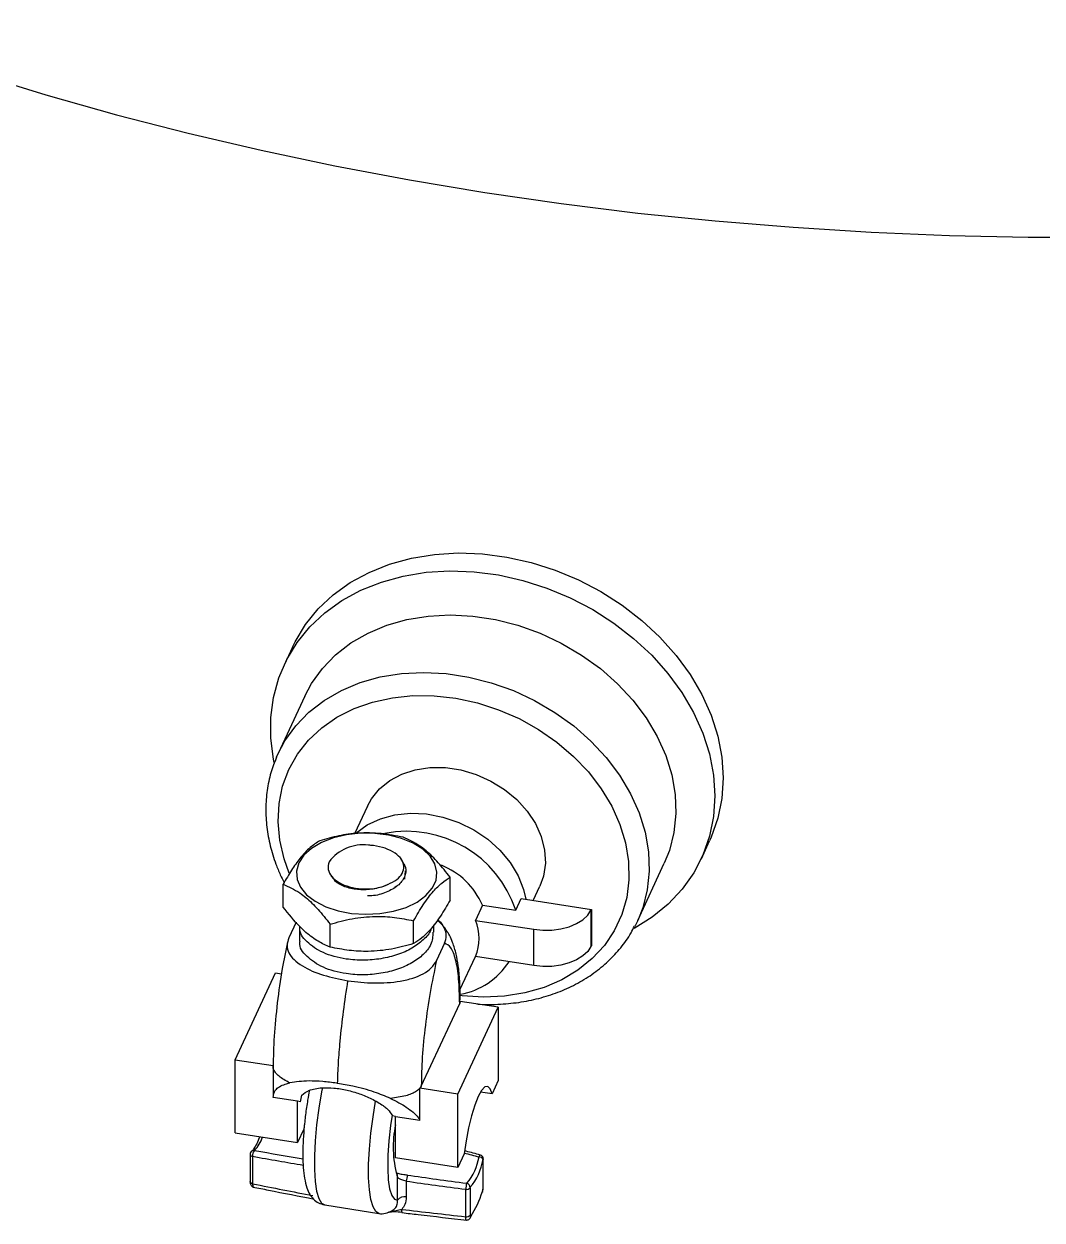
# Model space of a CAD drawing. Header units: millimetres. Extents: x 0 to 6631, y 0 to 4689.
# Drawn here: x 4366.4 to 4497, y 3521.7 to 3675.2 of the extents above; entities that cross this region are included whole.
import ezdxf

# ---------------------------------------------------------------- set-up
doc = ezdxf.new("R2010")
doc.units = ezdxf.units.MM
doc.header["$LTSCALE"] = 13
doc.layers.add('几何体', color=7, linetype='Continuous')

msp = doc.modelspace()

# ---------------------------------------------------------------- linework, layer by layer
at = {"layer": '几何体'}
for p, q in [((4400.82, 3595.23), (4399.76, 3592.93)), ((4402.4, 3588.94), (4398.98, 3581.58)), ((4398.78, 3581.13), (4398.98, 3581.58)), ((4410.44, 3574.82), (4408.8, 3571.29)), ((4453.29, 3568.09), (4454.35, 3570.38)), ((4414.96, 3567.77), (4414.79, 3568.02)), ((4445.12, 3560.16), (4448.53, 3567.53)), ((4415.26, 3566.22), (4415.18, 3565.45)), ((4415.35, 3566.21), (4415.35, 3566.55)), ((4421.06, 3562.77), (4421.06, 3565.71)), ((4399.64, 3561.89), (4399.64, 3564.82)), ((4414.19, 3564.55), (4413.98, 3564.4)), ((4431.72, 3562.74), (4432.56, 3564.56)), ((4429.47, 3561.48), (4430.17, 3562.98)), ((4430.17, 3562.98), (4439.18, 3561.59)), ((4425.2, 3562.14), (4424.3, 3560.18)), ((4425.2, 3562.14), (4429.47, 3561.48)), ((4439.12, 3561.48), (4439.18, 3561.59)), ((4439.12, 3561.48), (4439.12, 3556.82)), ((4439.18, 3561.59), (4439.18, 3556.93)), ((4401.3, 3559.94), (4400.37, 3557.94)), ((4401.74, 3559.42), (4401.74, 3557.54)), ((4405.66, 3556.75), (4405.66, 3559.69)), ((4416.37, 3557.19), (4416.37, 3560.13)), ((4418.97, 3558.66), (4418.97, 3559.59)), ((4424.3, 3560.18), (4431.78, 3559.03)), ((4431.78, 3554.37), (4431.78, 3559.03)), ((4420.33, 3557.24), (4419.3, 3555.02)), ((4439.12, 3556.82), (4439.18, 3556.93)), ((4422.32, 3551.27), (4424.3, 3555.53)), ((4431.78, 3554.37), (4424.3, 3555.53)), ((4393.47, 3542.31), (4398.64, 3553.46)), ((4398.64, 3553.46), (4399.43, 3553.34)), ((4417.36, 3538.91), (4422.28, 3549.5)), ((4422.06, 3537.88), (4427.23, 3549.04)), ((4422.36, 3549.79), (4422.28, 3549.5)), ((4427.23, 3549.04), (4422.36, 3549.79)), ((4427.23, 3549.04), (4427.23, 3539.65)), ((4393.47, 3532.92), (4393.47, 3542.31)), ((4393.47, 3542.31), (4398.34, 3541.55)), ((4398.34, 3541.45), (4398.34, 3537.57)), ((4427.23, 3539.65), (4426.43, 3537.92)), ((4406.62, 3539.27), (4406.5, 3539.29)), ((4417.36, 3538.91), (4417.18, 3538.64)), ((4417.18, 3534.55), (4417.18, 3538.64)), ((4422.06, 3537.88), (4417.18, 3538.64)), ((4422.06, 3528.49), (4422.06, 3537.88)), ((4426.43, 3537.92), (4424.94, 3538.15)), ((4401.48, 3536.98), (4398.34, 3537.47)), ((4401.87, 3536.92), (4401.48, 3536.98)), ((4401.48, 3531.68), (4401.48, 3536.98)), ((4401.87, 3536.92), (4402.03, 3537.76)), ((4414.04, 3535.04), (4413.66, 3535.1)), ((4414.04, 3535.04), (4417.18, 3534.55)), ((4414.04, 3529.73), (4414.04, 3535.04)), ((4402.29, 3533.4), (4401.48, 3531.68)), ((4402.38, 3534.12), (4402.29, 3533.4)), ((4393.47, 3532.92), (4401.48, 3531.68)), ((4396.52, 3532.11), (4396.63, 3532.43)), ((4395.39, 3530.18), (4395.39, 3526.67)), ((4422.86, 3530.22), (4422.06, 3528.49)), ((4395.71, 3529.91), (4395.71, 3526.4)), ((4422.06, 3528.49), (4414.04, 3529.73)), ((4425.29, 3526.01), (4425.29, 3529.52)), ((4425.31, 3526.09), (4425.31, 3529.59)), ((4414.22, 3527.72), (4414.19, 3527.77)), ((4414.31, 3527.34), (4414.25, 3527.42)), ((4414.31, 3524.28), (4414.31, 3527.34)), ((4415.43, 3526.74), (4415.43, 3524.7)), ((4423.05, 3522.17), (4423.05, 3525.68)), ((4423.61, 3525.89), (4423.61, 3522.38)), ((4425.31, 3526.08), (4425.31, 3526.09)), ((4404.96, 3523.68), (4411.92, 3522.6))]:
    msp.add_line(p, q, dxfattribs=at)
at = {"layer": '几何体', "flags": 128}
for points in [[(4334.67, 3678.05), (4343.02, 3674.8), (4351.57, 3671.71), (4360.29, 3668.8), (4369.19, 3666.06), (4378.24, 3663.51), (4387.45, 3661.13), (4396.79, 3658.95), (4406.25, 3656.95), (4415.84, 3655.15), (4425.52, 3653.54), (4435.3, 3652.12), (4445.15, 3650.9), (4455.07, 3649.88), (4465.05, 3649.07), (4475.07, 3648.45), (4485.13, 3648.03), (4495.2, 3647.82), (4505.28, 3647.8)], [(4400.82, 3595.23), (4401.16, 3595.92), (4402.5, 3598.12), (4404.14, 3600.13), (4406.06, 3601.93), (4408.25, 3603.5), (4410.67, 3604.81), (4413.29, 3605.86), (4416.09, 3606.63), (4419.03, 3607.11), (4422.08, 3607.3), (4425.19, 3607.19), (4428.32, 3606.78), (4431.45, 3606.08), (4434.54, 3605.1), (4437.54, 3603.84), (4440.41, 3602.34), (4443.14, 3600.59), (4445.67, 3598.63), (4447.98, 3596.48), (4450.05, 3594.16), (4451.84, 3591.7), (4453.34, 3589.14), (4454.53, 3586.5), (4455.39, 3583.81), (4455.91, 3581.11), (4456.09, 3578.44), (4455.92, 3575.81), (4455.41, 3573.27), (4454.56, 3570.85), (4454.35, 3570.38)], [(4398.5, 3580.44), (4398.41, 3580.85), (4398.06, 3583.54), (4398.06, 3586.2), (4398.4, 3588.78), (4399.08, 3591.27), (4400.1, 3593.63), (4401.43, 3595.82), (4403.07, 3597.83), (4405, 3599.63), (4407.18, 3601.2), (4409.6, 3602.52), (4412.23, 3603.57), (4415.03, 3604.34), (4417.97, 3604.82), (4421.01, 3605), (4424.12, 3604.89), (4427.26, 3604.48), (4430.39, 3603.78), (4433.47, 3602.8), (4436.47, 3601.55), (4439.35, 3600.04), (4442.07, 3598.3), (4444.6, 3596.34), (4446.92, 3594.18), (4448.98, 3591.86), (4450.78, 3589.41), (4452.28, 3586.84), (4453.46, 3584.2), (4454.32, 3581.52), (4454.84, 3578.82), (4455.02, 3576.14), (4454.85, 3573.52), (4454.34, 3570.98), (4453.49, 3568.55), (4452.32, 3566.27), (4450.83, 3564.17), (4449.04, 3562.26), (4446.98, 3560.57), (4444.68, 3559.13), (4444.67, 3559.13)], [(4402.4, 3588.94), (4403.26, 3590.56), (4404.66, 3592.5), (4406.36, 3594.24), (4408.32, 3595.76), (4410.52, 3597.03), (4412.93, 3598.03), (4415.51, 3598.76), (4418.24, 3599.2), (4421.07, 3599.35), (4423.96, 3599.2), (4426.87, 3598.75), (4429.76, 3598.02), (4432.59, 3597.01), (4435.32, 3595.73), (4437.91, 3594.21), (4440.33, 3592.47), (4442.54, 3590.53), (4444.51, 3588.41), (4446.21, 3586.15), (4447.62, 3583.78), (4448.72, 3581.33), (4449.49, 3578.84), (4449.93, 3576.34), (4450.02, 3573.87), (4449.77, 3571.46), (4449.18, 3569.14), (4448.53, 3567.53)], [(4398.98, 3581.58), (4399.85, 3583.19), (4401.25, 3585.14), (4402.94, 3586.88), (4404.9, 3588.39), (4407.1, 3589.66), (4409.51, 3590.67), (4412.09, 3591.4), (4414.82, 3591.84), (4417.65, 3591.98), (4420.54, 3591.83), (4423.45, 3591.39), (4426.34, 3590.65), (4429.17, 3589.64), (4431.9, 3588.37), (4434.49, 3586.85), (4436.91, 3585.11), (4439.12, 3583.16), (4441.09, 3581.05), (4442.79, 3578.79), (4444.2, 3576.42), (4445.3, 3573.97), (4446.07, 3571.48), (4446.51, 3568.98), (4446.6, 3566.5), (4446.35, 3564.09), (4445.76, 3561.77), (4445.12, 3560.16)], [(4400.42, 3566.24), (4399.76, 3568.08), (4399.2, 3570.46), (4398.98, 3572.83), (4399.1, 3575.16), (4399.56, 3577.4), (4400.36, 3579.52), (4401.47, 3581.49), (4402.89, 3583.29), (4404.59, 3584.88), (4406.54, 3586.24), (4408.73, 3587.34), (4411.1, 3588.18), (4413.64, 3588.74), (4416.29, 3589.02), (4419.02, 3588.99), (4421.79, 3588.68), (4424.55, 3588.08), (4427.27, 3587.2), (4429.9, 3586.05), (4432.41, 3584.66), (4434.75, 3583.03), (4436.88, 3581.21), (4438.79, 3579.21), (4440.43, 3577.07), (4441.79, 3574.82), (4442.83, 3572.48), (4443.56, 3570.11), (4443.95, 3567.73), (4444, 3565.38), (4443.71, 3563.09), (4443.08, 3560.91), (4442.12, 3558.85), (4440.85, 3556.96), (4439.29, 3555.27), (4437.46, 3553.79), (4435.39, 3552.56), (4433.11, 3551.58), (4430.65, 3550.88), (4428.05, 3550.46), (4425.35, 3550.34), (4422.59, 3550.51), (4422.35, 3550.53)], [(4410.44, 3574.82), (4410.95, 3575.76), (4411.99, 3577.04), (4413.3, 3578.11), (4414.85, 3578.94), (4416.59, 3579.5), (4418.47, 3579.78), (4420.44, 3579.77), (4422.43, 3579.47), (4424.41, 3578.89), (4426.29, 3578.04), (4428.04, 3576.96), (4429.6, 3575.66), (4430.93, 3574.19), (4431.99, 3572.6), (4432.74, 3570.92), (4433.17, 3569.2), (4433.27, 3567.5), (4433.03, 3565.86), (4432.56, 3564.56)], [(4408.92, 3571.32), (4408.97, 3571.37), (4410.42, 3572.42), (4412.1, 3573.21), (4413.96, 3573.72), (4415.96, 3573.93), (4418.03, 3573.83), (4420.12, 3573.43), (4422.16, 3572.74), (4424.1, 3571.79), (4425.88, 3570.58), (4427.45, 3569.18), (4428.76, 3567.6), (4429.78, 3565.9), (4430.47, 3564.13), (4430.75, 3562.89)], [(4415.41, 3561.85), (4416.81, 3562.53), (4417.94, 3563.35), (4418.77, 3564.29), (4419.25, 3565.31), (4419.36, 3566.36), (4419.11, 3567.41), (4418.5, 3568.4), (4417.55, 3569.3), (4416.31, 3570.07), (4414.83, 3570.69), (4413.16, 3571.11), (4411.38, 3571.34), (4409.55, 3571.35), (4407.76, 3571.15), (4406.08, 3570.75), (4404.56, 3570.16), (4403.29, 3569.41), (4402.3, 3568.52), (4401.65, 3567.54), (4401.35, 3566.5), (4401.42, 3565.44), (4401.85, 3564.42), (4402.63, 3563.47), (4403.73, 3562.63), (4405.1, 3561.93), (4406.69, 3561.41), (4408.42, 3561.08), (4410.23, 3560.96), (4412.05, 3561.05), (4413.8, 3561.35), (4415.41, 3561.85)], [(4431.78, 3559.03), (4432.94, 3558.92), (4434.11, 3558.94), (4435.26, 3559.09), (4436.33, 3559.37), (4437.28, 3559.77), (4438.09, 3560.26), (4438.71, 3560.84), (4439.12, 3561.48)], [(4445.12, 3560.16), (4444.83, 3559.58), (4444.76, 3559.44)], [(4439.12, 3556.82), (4438.71, 3556.19), (4438.09, 3555.61), (4437.28, 3555.11), (4436.33, 3554.72), (4435.26, 3554.44), (4434.11, 3554.28), (4432.94, 3554.26), (4431.78, 3554.37)], [(4404.66, 3538.73), (4404.56, 3538.18), (4404.21, 3536.07), (4403.93, 3533.96), (4403.75, 3531.9), (4403.65, 3529.97), (4403.65, 3528.22), (4403.74, 3526.7), (4403.93, 3525.45), (4404.2, 3524.51), (4404.56, 3523.92), (4404.96, 3523.68)], [(4426.43, 3537.92), (4426.19, 3538.58), (4425.88, 3538.89), (4425.5, 3538.81), (4425.09, 3538.37), (4424.65, 3537.58), (4424.21, 3536.48), (4423.79, 3535.12), (4423.41, 3533.57), (4423.1, 3531.91), (4422.86, 3530.22)], [(4411.92, 3522.6), (4411.51, 3522.84), (4411.16, 3523.44), (4410.89, 3524.37), (4410.7, 3525.62), (4410.6, 3527.14), (4410.6, 3528.9), (4410.7, 3530.83), (4410.89, 3532.88), (4411.16, 3534.99), (4411.49, 3536.98)], [(4413.6, 3535.19), (4413.41, 3533.87), (4413.19, 3531.92), (4413.07, 3530.06), (4413.05, 3528.37), (4413.12, 3526.91), (4413.29, 3525.74), (4413.56, 3524.89), (4413.9, 3524.4), (4414.31, 3524.28)], [(4424.94, 3530.08), (4424.93, 3530.08), (4424.89, 3530.06), (4424.85, 3530.01), (4424.8, 3529.94), (4424.76, 3529.84)], [(4425.31, 3529.59), (4425.31, 3529.57), (4425.29, 3529.52)], [(4395.71, 3526.4), (4395.63, 3526.43), (4395.55, 3526.46), (4395.49, 3526.5), (4395.44, 3526.54), (4395.41, 3526.59), (4395.39, 3526.64), (4395.39, 3526.67)], [(4425.29, 3526.01), (4425.31, 3526.06), (4425.31, 3526.08)], [(4425.2, 3525.4), (4425.19, 3525.34), (4425.19, 3525.32)]]:
    msp.add_lwpolyline(points, dxfattribs=at)
at = {"layer": '几何体'}
for centre, radius, start, end in [((4415.46, 3556.84), 14.76, 18.3001, 100.7861), ((4409.87, 3564.44), 5.42, 82.5384, 143.3164), ((4416.38, 3558.3), 9.62, 23.4676, 68.3514), ((4418.83, 3557.86), 5.94, 336.9397, 23.0603), ((4420.65, 3560.04), 9.5, 280.4794, 326.9533), ((4427.5, 3531.13), 13.75, 168.0666, 195.625), ((4392.95, 3533.64), 4.22, 315.2876, 342.5886), ((4395.89, 3530.18), 0.5, 123.4489, 180), ((4395.73, 3530.26), 0.355, 193.9059, 265.6768), ((4395.87, 3530.2), 0.469, 80.9564, 123.2992), ((4396.65, 3530.03), 0.949, 137.8795, 187.3133), ((4417.79, 3531.02), 7.07, 319.7757, 350.4274), ((4417.83, 3530.78), 7.56, 319.7757, 350.4274), ((4424.73, 3529.19), 0.655, 30.2709, 87.5866), ((4424.81, 3529.59), 0.5, 360, 74.8166), ((4413.85, 3527.43), 0.47, 348.3941, 36.7393), ((4418.37, 3526.59), 2.94, 161.7134, 177.1886), ((4426.09, 3525.57), 3.04, 162.9909, 177.8365), ((4423.16, 3526.24), 0.569, 259.0248, 322.3218), ((4423.1, 3525.95), 0.514, 353.7554, 80.6738), ((4415.21, 3523.59), 1.14, 79.0248, 142.3218), ((4412.94, 3529.14), 12.81, 327.1877, 343.0154), ((4415.65, 3522.96), 0.816, 169.3865, 199.4643), ((4423.16, 3522.73), 0.569, 259.0248, 322.3218), ((4423.29, 3522.23), 0.418, 323.851, 356.4696)]:
    msp.add_arc(centre, radius, start, end, dxfattribs=at)
for centre, major_axis, ratio, start_param, end_param in [((4368.46, 3541.98), (64.22, -14.29), 0.086033, 5.173759, 5.284672), ((4452.24, 3529.01), (64.22, -14.29), 0.086033, 4.25662, 4.289295), ((4368.27, 3541.71), (64.09, -14.58), 0.092083, 5.175573, 5.291494), ((4452.24, 3529.01), (67.9, -6.31), 0.084649, 4.149779, 4.278018), ((4372.47, 3540.76), (96.98, -22.07), 0.092083, 4.975307, 5.058364), ((4452.17, 3528.73), (68.03, -6.03), 0.090506, 4.149942, 4.278181), ((4447.72, 3529.12), (102.95, -9.13), 0.090506, 4.39539, 4.478447)]:
    msp.add_ellipse(centre, major_axis=major_axis, ratio=ratio, start_param=start_param, end_param=end_param, dxfattribs=at)
for points, knots in [([(4398.78, 3581.1), (4398.52, 3580.44), (4397.98, 3579.07), (4397.54, 3576.86), (4397.36, 3574.52), (4397.49, 3572.15), (4397.93, 3569.75), (4398.56, 3567.71), (4399.2, 3566.14), (4399.59, 3565.36), (4399.76, 3565.02)], [0, 0, 0, 0, 0.1327105, 0.2759163, 0.4193129, 0.5631409, 0.7075481, 0.8525774, 0.9361749, 1, 1, 1, 1]), ([(4404.33, 3570.4), (4403.92, 3570.13), (4403.09, 3569.59), (4401.86, 3568.28), (4400.69, 3566.65), (4399.99, 3565.44), (4399.64, 3564.82)], [0, 0, 0, 0, 0.267276, 0.541818, 0.768445, 1, 1, 1, 1]), ([(4415.04, 3570.84), (4414.11, 3571.02), (4412.21, 3571.39), (4409.4, 3571.43), (4406.74, 3571.07), (4405.14, 3570.63), (4404.33, 3570.4)], [0, 0, 0, 0, 0.267276, 0.541818, 0.768445, 1, 1, 1, 1]), ([(4421.06, 3565.71), (4420.8, 3566.04), (4420.05, 3567.01), (4418.75, 3568.45), (4416.97, 3569.97), (4415.75, 3570.52), (4415.04, 3570.84)], [0, 0, 0, 0, 0.131547, 0.383647, 0.643559, 1, 1, 1, 1]), ([(4413.08, 3564.78), (4413.48, 3564.98), (4414.29, 3565.36), (4414.98, 3566.2), (4415.2, 3567.11), (4414.88, 3568.03), (4414.05, 3568.85), (4412.78, 3569.46), (4411.54, 3569.75), (4410.79, 3569.8), (4410.57, 3569.82)], [0, 0, 0, 0, 0.132095, 0.264168, 0.396922, 0.532469, 0.668255, 0.806625, 0.945503, 1, 1, 1, 1]), ([(4405.52, 3567.68), (4405.45, 3567.36), (4405.3, 3566.72), (4405.79, 3565.77), (4406.75, 3564.98), (4408.11, 3564.43), (4409.7, 3564.17), (4411.32, 3564.23), (4412.44, 3564.51), (4412.97, 3564.74), (4413.08, 3564.78)], [0, 0, 0, 0, 0.1408, 0.281601, 0.422095, 0.560119, 0.697396, 0.832652, 0.966706, 1, 1, 1, 1]), ([(4414.88, 3567.76), (4415.05, 3567.5), (4415.48, 3566.85), (4415.29, 3565.72), (4414.42, 3564.58), (4412.91, 3563.75), (4411.47, 3563.31), (4410.64, 3563.32), (4410.46, 3563.32)], [0, 0, 0, 0, 0.137342, 0.3391428, 0.5409436, 0.7416231, 0.944043, 1, 1, 1, 1]), ([(4405.73, 3565.98), (4405.76, 3565.94), (4405.84, 3565.81), (4405.93, 3565.68), (4405.99, 3565.59)], [0, 0, 0, 0, 0.3158516, 1, 1, 1, 1]), ([(4413.08, 3564.78), (4412.94, 3564.72), (4412.31, 3564.43), (4410.97, 3564.1), (4409.12, 3564.07), (4407.49, 3564.45), (4406.39, 3565.01), (4406.15, 3565.46), (4406.07, 3565.6)], [0, 0, 0, 0, 0.057868, 0.269092, 0.478891, 0.68869, 0.899915, 1, 1, 1, 1]), ([(4416.37, 3560.13), (4416.78, 3560.84), (4417.61, 3562.27), (4418.84, 3563.89), (4420.01, 3565.03), (4420.71, 3565.48), (4421.06, 3565.71)], [0, 0, 0, 0, 0.267276, 0.541818, 0.768445, 1, 1, 1, 1]), ([(4399.64, 3564.82), (4400.34, 3564.5), (4401.55, 3563.96), (4403.34, 3562.45), (4404.64, 3561.01), (4405.4, 3560.02), (4405.66, 3559.69)], [0, 0, 0, 0, 0.356439, 0.608129, 0.868454, 1, 1, 1, 1]), ([(4421.06, 3562.77), (4420.65, 3562.07), (4419.82, 3560.63), (4418.59, 3559.02), (4417.43, 3557.88), (4416.72, 3557.42), (4416.37, 3557.19)], [0, 0, 0, 0, 0.267276, 0.541818, 0.768445, 1, 1, 1, 1]), ([(4405.66, 3556.75), (4405.4, 3556.86), (4404.65, 3557.17), (4403.35, 3557.94), (4401.56, 3559.48), (4400.34, 3561), (4399.64, 3561.89)], [0, 0, 0, 0, 0.131547, 0.383647, 0.643559, 1, 1, 1, 1]), ([(4418.59, 3559.09), (4418.58, 3559.04), (4418.5, 3558.53), (4417.63, 3557.66), (4416.23, 3556.56), (4414.34, 3555.73), (4412.21, 3555.21), (4409.94, 3555.02), (4407.34, 3555.19), (4404.62, 3555.94), (4402.58, 3557.37), (4401.63, 3558.66), (4401.8, 3559.34), (4401.82, 3559.42)], [0, 0, 0, 0, 0.010531, 0.103015, 0.196138, 0.288089, 0.38134, 0.473469, 0.566336, 0.704496, 0.843589, 0.981491, 1, 1, 1, 1]), ([(4405.66, 3559.69), (4406.59, 3559.95), (4408.49, 3560.47), (4411.3, 3560.74), (4413.96, 3560.61), (4415.56, 3560.29), (4416.37, 3560.13)], [0, 0, 0, 0, 0.267276, 0.541818, 0.768445, 1, 1, 1, 1]), ([(4422.36, 3549.95), (4422.35, 3550.8), (4422.32, 3552.38), (4422.12, 3554.31), (4421.83, 3555.94), (4421.46, 3557.2), (4421.1, 3558.05), (4420.73, 3558.7), (4420.35, 3559.25), (4419.91, 3559.77), (4419.55, 3560.07), (4419.42, 3560.19)], [0, 0, 0, 0, 0.203645, 0.381046, 0.531706, 0.706467, 0.818846, 0.858529, 0.905526, 0.964366, 1, 1, 1, 1]), ([(4420.33, 3557.24), (4420.45, 3557.57), (4420.67, 3558.21), (4420.38, 3559.18), (4419.94, 3559.86), (4419.52, 3560.16), (4419.44, 3560.22)], [0, 0, 0, 0, 0.319613, 0.627511, 0.930268, 1, 1, 1, 1]), ([(4424.5, 3549.46), (4424.6, 3549.45), (4425.62, 3549.35), (4427.53, 3549.41), (4430.2, 3549.66), (4432.76, 3550.22), (4435.19, 3551.03), (4437.46, 3552.09), (4439.53, 3553.39), (4441.38, 3554.91), (4442.97, 3556.64), (4444.08, 3558.16), (4444.56, 3559.14), (4444.71, 3559.43)], [0, 0, 0, 0, 0.011608, 0.117395, 0.223169, 0.328873, 0.434424, 0.53972, 0.644649, 0.749117, 0.853076, 0.956552, 1, 1, 1, 1]), ([(4400.37, 3557.94), (4400.26, 3557.62), (4400.04, 3556.97), (4400.3, 3556), (4400.99, 3555.1), (4402.4, 3554.06), (4404.73, 3553.06), (4406.88, 3552.64), (4407.95, 3552.43)], [0, 0, 0, 0, 0.127417, 0.250118, 0.370814, 0.500407, 0.749559, 1, 1, 1, 1]), ([(4418.85, 3558.67), (4418.82, 3558.12), (4418.76, 3557.11), (4417.67, 3555.77), (4416.22, 3554.69), (4414.34, 3553.86), (4412.21, 3553.33), (4409.94, 3553.14), (4407.34, 3553.31), (4404.62, 3554.06), (4402.58, 3555.49), (4401.63, 3556.78), (4401.8, 3557.46), (4401.81, 3557.54)], [0, 0, 0, 0, 0.099098, 0.183317, 0.268116, 0.351849, 0.436766, 0.520661, 0.605227, 0.731039, 0.857701, 0.983278, 1, 1, 1, 1]), ([(4400.2, 3557.35), (4399.96, 3556.24), (4399.43, 3553.72), (4398.85, 3549.57), (4398.42, 3545.22), (4398.37, 3542.67), (4398.34, 3541.39)], [0, 0, 0, 0, 0.207301, 0.471345, 0.735578, 1, 1, 1, 1]), ([(4416.37, 3557.19), (4415.43, 3556.94), (4413.54, 3556.42), (4410.73, 3556.14), (4408.07, 3556.28), (4406.47, 3556.59), (4405.66, 3556.75)], [0, 0, 0, 0, 0.267276, 0.541818, 0.768445, 1, 1, 1, 1]), ([(4422.28, 3549.5), (4422.25, 3550.61), (4422.2, 3552.82), (4421.8, 3555.23), (4421.19, 3556.85), (4420.62, 3557.11), (4420.33, 3557.24)], [0, 0, 0, 0, 0.250026, 0.5, 0.749974, 1, 1, 1, 1]), ([(4407.96, 3552.43), (4409.06, 3552.3), (4411.28, 3552.05), (4414.16, 3552.24), (4416.28, 3552.73), (4417.66, 3553.31), (4418.74, 3554.08), (4419.11, 3554.7), (4419.3, 3555.02)], [0, 0, 0, 0, 0.248589, 0.498299, 0.62825, 0.749296, 0.872285, 1, 1, 1, 1]), ([(4419.3, 3555.02), (4419.02, 3553.66), (4418.45, 3550.96), (4417.84, 3546.7), (4417.43, 3542.56), (4417.38, 3540.12), (4417.36, 3538.91)], [0, 0, 0, 0, 0.250026, 0.5, 0.749974, 1, 1, 1, 1]), ([(4406.62, 3539.27), (4406.65, 3540.13), (4406.71, 3541.87), (4406.96, 3544.97), (4407.34, 3548.52), (4407.75, 3551.13), (4407.95, 3552.43)], [0, 0, 0, 0, 0.213867, 0.427737, 0.713867, 1, 1, 1, 1]), ([(4400.48, 3539.34), (4400.22, 3539.47), (4399.71, 3539.74), (4399.12, 3540.16), (4398.7, 3540.57), (4398.42, 3540.98), (4398.33, 3541.31), (4398.34, 3541.51), (4398.34, 3541.55)], [0, 0, 0, 0, 0.233975, 0.449095, 0.621735, 0.7798, 0.949594, 1, 1, 1, 1]), ([(4406.5, 3539.29), (4405.9, 3539.37), (4404.67, 3539.53), (4402.51, 3539.63), (4401.26, 3539.45), (4400.48, 3539.34)], [0, 0, 0, 0, 0.266654, 0.541385, 1, 1, 1, 1]), ([(4398.34, 3537.47), (4398.39, 3537.8), (4398.5, 3538.5), (4399.48, 3539.07), (4400.28, 3539.29), (4400.48, 3539.34)], [0, 0, 0, 0, 0.410682, 0.858247, 1, 1, 1, 1]), ([(4402.03, 3537.76), (4402.31, 3537.99), (4402.86, 3538.44), (4404.37, 3538.74), (4406.11, 3538.72), (4407.81, 3538.44), (4409.49, 3537.95), (4411.1, 3537.26), (4412.21, 3536.61), (4412.73, 3536.2), (4412.87, 3536.09)], [0, 0, 0, 0, 0.164954, 0.330688, 0.448443, 0.566554, 0.678375, 0.801387, 0.947726, 1, 1, 1, 1]), ([(4403, 3538.38), (4402.93, 3537.96), (4402.73, 3536.93), (4402.49, 3535.25), (4402.29, 3533.4), (4402.17, 3531.61), (4402.14, 3529.95), (4402.2, 3528.42), (4402.36, 3527.04), (4402.62, 3525.95), (4402.99, 3525.09), (4403.48, 3524.43), (4404.12, 3523.91), (4404.66, 3523.76), (4404.93, 3523.69)], [0, 0, 0, 0, 0.064263, 0.159124, 0.254049, 0.349287, 0.445255, 0.542635, 0.642808, 0.749165, 0.826157, 0.887472, 0.944903, 1, 1, 1, 1]), ([(4413.41, 3537.34), (4412.73, 3537.62), (4411.23, 3538.24), (4408.85, 3538.88), (4407.27, 3539.15), (4406.62, 3539.27)], [0, 0, 0, 0, 0.327432, 0.722961, 1, 1, 1, 1]), ([(4417.18, 3538.64), (4417.15, 3538.6), (4416.99, 3538.43), (4416.62, 3538.17), (4416.03, 3537.89), (4415, 3537.56), (4414.08, 3537.43), (4413.41, 3537.34)], [0, 0, 0, 0, 0.050272, 0.220214, 0.378002, 0.550604, 1, 1, 1, 1]), ([(4413.41, 3537.34), (4414.13, 3536.97), (4415.65, 3536.2), (4416.75, 3535.21), (4417.11, 3534.67), (4417.18, 3534.55)], [0, 0, 0, 0, 0.410645, 0.877492, 1, 1, 1, 1]), ([(4412.87, 3536.09), (4413.11, 3535.85), (4413.44, 3535.52), (4413.61, 3535.19), (4413.66, 3535.1)], [0, 0, 0, 0, 0.711751, 1, 1, 1, 1]), ([(4396.53, 3532.22), (4396.53, 3532.21), (4396.4, 3531.84), (4396.15, 3531.33), (4395.8, 3530.75), (4395.67, 3530.65), (4395.61, 3530.6)], [0, 0, 0, 0, 0.007494, 0.357842, 0.699627, 1, 1, 1, 1]), ([(4424.94, 3530.08), (4424.33, 3530.24), (4423.65, 3530.42), (4422.98, 3530.61), (4422.92, 3530.63)], [0, 0, 0, 0, 0.909349, 1, 1, 1, 1]), ([(4414.66, 3527.64), (4414.56, 3527.66), (4414.35, 3527.69), (4414.19, 3527.75), (4414.2, 3527.75), (4414.21, 3527.74)], [0, 0, 0, 0, 0.368719, 0.786461, 1, 1, 1, 1]), ([(4415.43, 3526.74), (4415.33, 3526.76), (4415.12, 3526.8), (4414.84, 3526.88), (4414.57, 3527), (4414.39, 3527.15), (4414.34, 3527.28), (4414.31, 3527.34)], [0, 0, 0, 0, 0.154254, 0.316154, 0.499276, 0.783133, 1, 1, 1, 1]), ([(4414.67, 3527.64), (4414.69, 3527.64), (4414.82, 3527.62), (4415.13, 3527.58), (4415.43, 3527.54), (4415.57, 3527.52)], [0, 0, 0, 0, 0.0748124, 0.5328006, 1, 1, 1, 1]), ([(4395.39, 3526.67), (4395.39, 3526.67), (4395.38, 3526.54), (4395.4, 3526.4), (4395.5, 3526.19), (4395.62, 3526.06), (4395.74, 3525.98), (4395.83, 3525.98), (4395.84, 3525.97)], [0, 0, 0, 0, 0.025085, 0.389167, 0.568534, 0.750132, 0.942971, 1, 1, 1, 1]), ([(4395.71, 3526.4), (4395.71, 3526.32), (4395.72, 3526.16), (4395.77, 3526), (4395.82, 3525.98), (4395.84, 3525.97)], [0, 0, 0, 0, 0.336917, 0.702151, 1, 1, 1, 1]), ([(4395.77, 3525.98), (4396.43, 3525.85), (4399.05, 3525.32), (4401.66, 3524.81), (4403.61, 3524.43)], [0, 0, 0, 0, 0.252202, 1, 1, 1, 1]), ([(4425.18, 3525.32), (4425.2, 3525.35), (4425.24, 3525.46), (4425.27, 3525.6), (4425.28, 3525.7), (4425.28, 3525.7)], [0, 0, 0, 0, 0.3203926, 0.9787169, 1, 1, 1, 1]), ([(4425.2, 3525.4), (4425.21, 3525.44), (4425.24, 3525.54), (4425.27, 3525.7), (4425.29, 3525.87), (4425.29, 3525.97), (4425.29, 3526.01)], [0, 0, 0, 0, 0.25538, 0.510786, 0.765429, 1, 1, 1, 1]), ([(4425.28, 3525.7), (4425.29, 3525.79), (4425.31, 3525.93), (4425.31, 3526.04), (4425.31, 3526.08)], [0, 0, 0, 0, 0.695194, 1, 1, 1, 1]), ([(4413.61, 3522.96), (4413.67, 3522.98), (4413.75, 3523.02), (4414, 3523.23), (4414.15, 3523.44), (4414.3, 3523.84), (4414.31, 3524.06), (4414.31, 3524.28)], [0, 0, 0, 0, 0.092756, 0.148221, 0.552341, 0.562707, 1, 1, 1, 1]), ([(4415.43, 3524.7), (4415.4, 3524.36), (4415.34, 3523.78), (4414.99, 3523.31), (4414.85, 3523.11)], [0, 0, 0, 0, 0.586964, 1, 1, 1, 1]), ([(4411.87, 3522.62), (4411.88, 3522.61), (4412.17, 3522.51), (4412.79, 3522.6), (4413.41, 3522.81), (4413.71, 3523), (4413.81, 3523.06)], [0, 0, 0, 0, 0.017431, 0.427653, 0.809008, 1, 1, 1, 1]), ([(4413.19, 3522.77), (4413.23, 3522.77), (4413.55, 3522.79), (4414.1, 3522.97), (4414.61, 3523.07), (4414.85, 3523.11)], [0, 0, 0, 0, 0.069604, 0.559397, 1, 1, 1, 1]), ([(4414.91, 3522.73), (4414.56, 3522.76), (4413.96, 3522.81), (4413.43, 3522.78), (4413.21, 3522.77)], [0, 0, 0, 0, 0.57427, 1, 1, 1, 1]), ([(4414.88, 3522.69), (4415.57, 3522.61), (4418.34, 3522.28), (4421.11, 3521.97), (4423.2, 3521.74)], [0, 0, 0, 0, 0.24769, 1, 1, 1, 1]), ([(4423.13, 3521.75), (4423.11, 3521.76), (4423.08, 3521.77), (4423.06, 3521.92), (4423.05, 3522.09), (4423.05, 3522.17)], [0, 0, 0, 0, 0.290835, 0.645127, 1, 1, 1, 1]), ([(4423.13, 3521.75), (4423.15, 3521.75), (4423.23, 3521.73), (4423.37, 3521.77), (4423.5, 3521.84), (4423.59, 3521.92), (4423.62, 3521.97), (4423.63, 3521.98)], [0, 0, 0, 0, 0.112822, 0.417638, 0.669499, 0.911421, 1, 1, 1, 1]), ([(4423.61, 3522.38), (4423.61, 3522.34), (4423.62, 3522.25), (4423.64, 3522.18), (4423.67, 3522.16), (4423.7, 3522.19), (4423.71, 3522.2)], [0, 0, 0, 0, 0.2520437, 0.5040461, 0.7571208, 1, 1, 1, 1])]:
    msp.add_open_spline(points, degree=3, knots=knots, dxfattribs=at)

doc.saveas('drawing.dxf')
